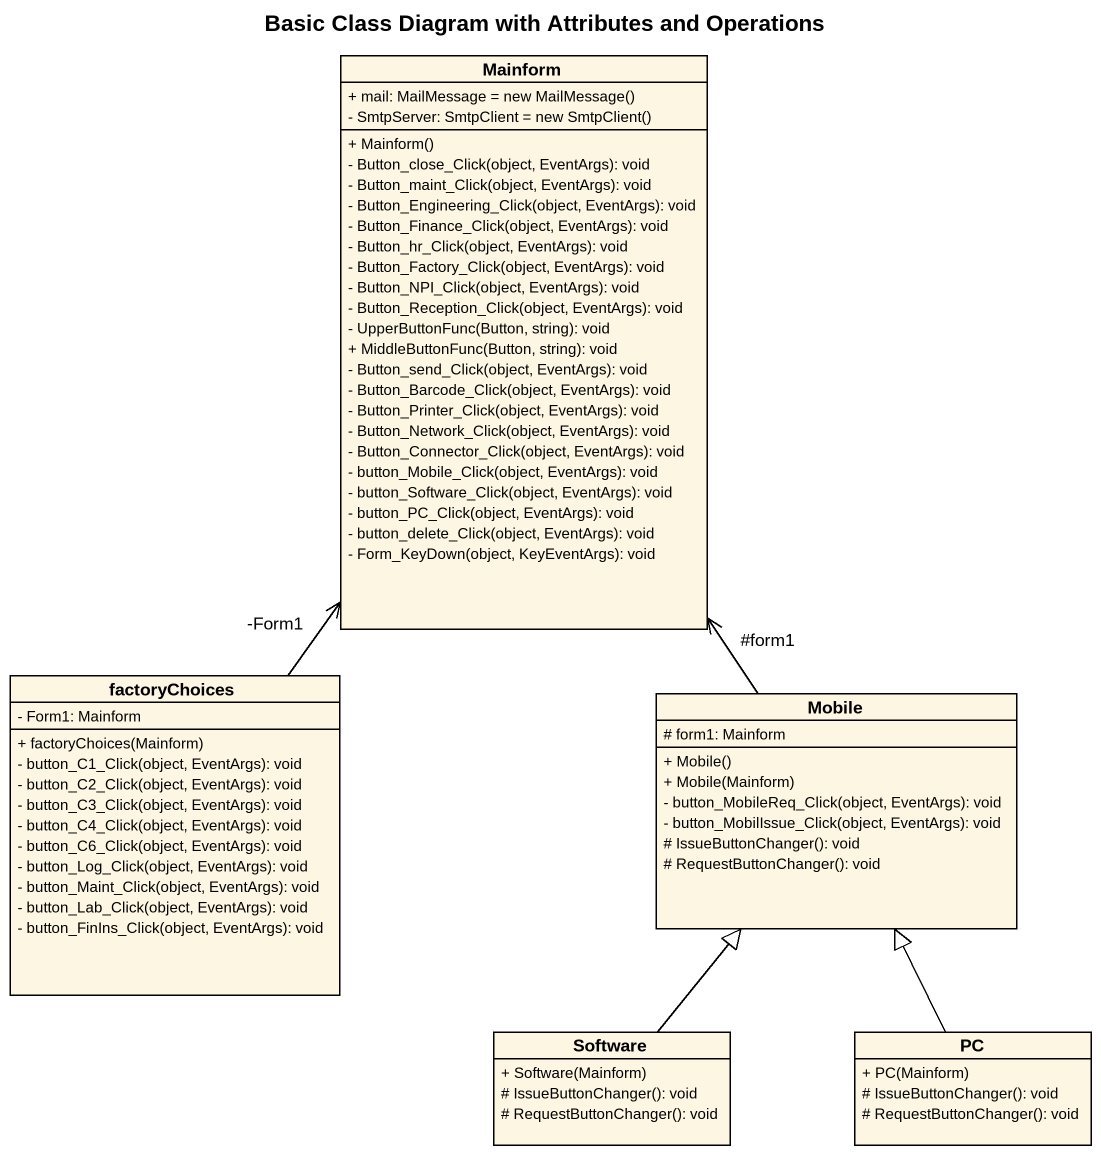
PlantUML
@startuml
title Basic Class Diagram with Attributes and Operations
hide circle
hide empty members
skinparam classAttributeIconSize 0
class Mainform {
  {field} + mail: MailMessage = new MailMessage()
  {field} - SmtpServer: SmtpClient = new SmtpClient()
  + Mainform()
  - Button_close_Click(object, EventArgs): void
  - Button_maint_Click(object, EventArgs): void
  - Button_Engineering_Click(object, EventArgs): void
  - Button_Finance_Click(object, EventArgs): void
  - Button_hr_Click(object, EventArgs): void
  - Button_Factory_Click(object, EventArgs): void
  - Button_NPI_Click(object, EventArgs): void
  - Button_Reception_Click(object, EventArgs): void
  - UpperButtonFunc(Button, string): void
  + MiddleButtonFunc(Button, string): void
  - Button_send_Click(object, EventArgs): void
  - Button_Barcode_Click(object, EventArgs): void
  - Button_Printer_Click(object, EventArgs): void
  - Button_Network_Click(object, EventArgs): void
  - Button_Connector_Click(object, EventArgs): void
  - button_Mobile_Click(object, EventArgs): void
  - button_Software_Click(object, EventArgs): void
  - button_PC_Click(object, EventArgs): void
  - button_delete_Click(object, EventArgs): void
  - Form_KeyDown(object, KeyEventArgs): void
}
class factoryChoices {
  - Form1: Mainform
  + factoryChoices(Mainform)
  - button_C1_Click(object, EventArgs): void
  - button_C2_Click(object, EventArgs): void
  - button_C3_Click(object, EventArgs): void
  - button_C4_Click(object, EventArgs): void
  - button_C6_Click(object, EventArgs): void
  - button_Log_Click(object, EventArgs): void
  - button_Maint_Click(object, EventArgs): void
  - button_Lab_Click(object, EventArgs): void
  - button_FinIns_Click(object, EventArgs): void
}
class Mobile {
  # form1: Mainform
  + Mobile()
  + Mobile(Mainform)
  - button_MobileReq_Click(object, EventArgs): void
  - button_MobilIssue_Click(object, EventArgs): void
  # IssueButtonChanger(): void
  # RequestButtonChanger(): void
}
class Software {
  + Software(Mainform)
  # IssueButtonChanger(): void
  # RequestButtonChanger(): void
}
class PC {
  + PC(Mainform)
  # IssueButtonChanger(): void
  # RequestButtonChanger(): void
}
factoryChoices -up-> "-Form1" Mainform
Mobile -up-> "#form1" Mainform
Software -up-|> Mobile
PC -up-|> Mobile
@enduml
